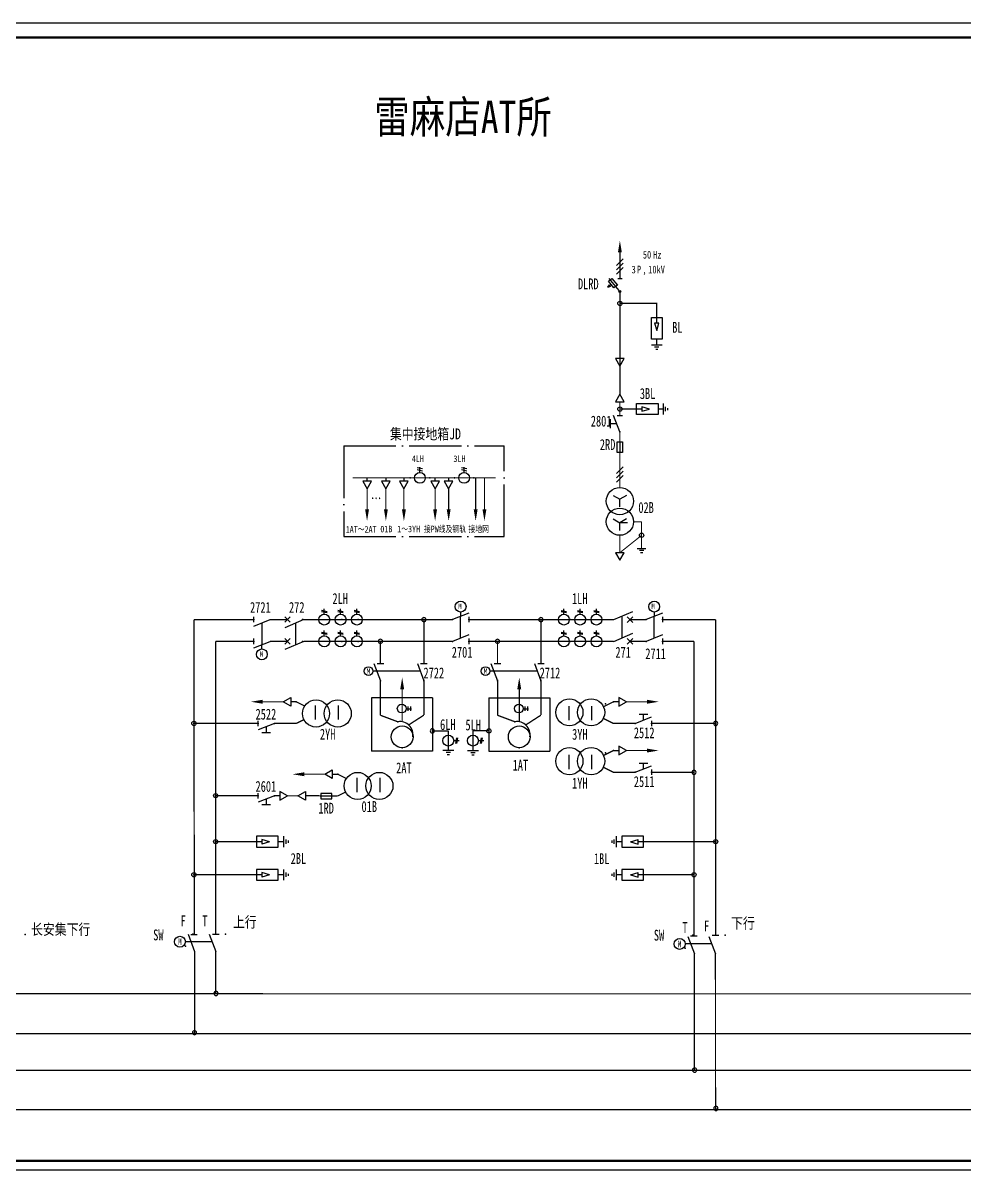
# Model space of a CAD drawing. Header units: millimetres. Extents: x 10667 to 23854, y -3427 to -2899.
# Drawn here: x 20638 to 21071, y -3427 to -2899 of the extents above; entities that cross this region are included whole.
import ezdxf
from ezdxf.enums import TextEntityAlignment as Align

# ---------------------------------------------------------------- set-up
doc = ezdxf.new("R2010")
doc.units = ezdxf.units.MM
doc.header["$LTSCALE"] = 10
doc.linetypes.add('ACAD_ISO04W100', pattern=[30, 24, -3, 0, -3])
doc.linetypes.add('DASHED', pattern=[11, 5, 0.5, 5, 0.5])
for name, color, linetype in [('3', 3, 'Continuous'), ('4', 1, 'Continuous'), ('BBLOCK', 2, 'DASHED'), ('BLOCK', 3, 'Continuous'), ('BOX', 7, 'Continuous'), ('DASHED', 6, 'Continuous'), ('DLINE', 1, 'Continuous'), ('LINE', 7, 'Continuous'), ('PLINE', 1, 'Continuous'), ('TEXT', 2, 'Continuous'), ('设    备', 3, 'Continuous'), ('设备编号', 2, 'Continuous'), ('连 接 线', 1, 'Continuous')]:
    doc.layers.add(name, color=color, linetype=linetype)
doc.styles.add('HZ', font='SimSun.ttf', dxfattribs={"width": 0.7})
doc.styles.add('ITALIC', font='NSimSun.ttf', dxfattribs={"width": 0.7})
doc.styles.add('JH1', font='NSimSun.ttf', dxfattribs={"width": 0.8})
doc.styles.add('ROMNAS', font='NSimSun.ttf', dxfattribs={"width": 0.7})

# ---------------------------------------------------------------- blocks, each defined once
blk = doc.blocks.new('$RDQX')
for p, q in [((-1.25, 2.5), (1.25, 2.5)), ((-1.25, -2.5), (-1.25, 2.5)), ((1.25, 2.5), (1.25, -2.5)), ((1.25, -2.5), (-1.25, -2.5))]:
    blk.add_line(p, q)
at = {"layer": 'DLINE', "const_width": 0.6}
blk.add_lwpolyline([(0, 2.5), (0, -2.5)], dxfattribs=at)
at = {"layer": 'DLINE'}
for p in [(0, 2.5), (0, -2.5)]:
    blk.add_point(p, dxfattribs=at)
at = {"style": 'HZ', "width": 0.76}
blk.add_attdef('序号', (1.71, -2.68), '', height=4, dxfattribs=at)
at = {"style": 'HZ', "width": 0.76, "flags": 1}
for tag, p in [('符号', (1.59, -7.12)), ('名称', (1.59, -11.42)), ('规格', (1.59, -20.01)), ('型号', (1.59, -15.71)), ('单位', (1.59, -24.45)), ('数量', (1.84, -28.88))]:
    blk.add_attdef(tag, p, '', height=4, dxfattribs=at)
blk = doc.blocks.new('$JT')
at = {"color": 3}
blk.add_lwpolyline([(0, 0, 1.8, 0, 0), (0, 5.41, 0, 0, 0)], format="xyseb", dxfattribs=at)
blk = doc.blocks.new('$$LHX')
for p, q in [((3.79, 1.25), (3.29, -1.25)), ((4.29, 1.25), (3.79, -1.25)), ((2.5, 0), (5, 0))]:
    blk.add_line(p, q)
blk.add_circle((0, 0), 2.5)
blk = doc.blocks.new('$$POINT', base_point=(176.43, 371.44))
blk.add_point((176.43, 371.44))
blk = doc.blocks.new('$$DD', base_point=(181.79, 368.35))
at = {"layer": 'BLOCK', "color": 2}
blk.add_circle((181.79, 368.35), 0.971, dxfattribs=at)
at = {"xscale": 1.428571, "yscale": 1.428571, "zscale": 1.428571}
for rotation in [270, 180, 90]:
    blk.add_blockref('$$POINT', (181.79, 368.35), dxfattribs=dict(at, rotation=rotation))
blk.add_blockref('$$POINT', (181.79, 368.35), dxfattribs=at)
blk = doc.blocks.new('$BLQX')
for p, q in [((-2.5, -10), (-2.5, 0)), ((-2.5, 0), (2.5, 0)), ((2.5, 0), (2.5, -10)), ((0, -6), (-1.08, -2.46)), ((-1.07, -2.5), (1.08, -2.5)), ((0, -6), (1.08, -2.46)), ((2.5, -10), (-2.5, -10)), ((-2.5, -12.5), (2.5, -12.5)), ((-1, -13.5), (1, -13.5)), ((-0.5, -14.5), (0.5, -14.5))]:
    blk.add_line(p, q)
at = {"layer": 'DLINE', "const_width": 0.6}
for points in [[(0, -2.5), (0, 0)], [(0, -10), (0, -12.5)]]:
    blk.add_lwpolyline(points, dxfattribs=at)
at = {"style": 'HZ', "width": 0.76, "flags": 1}
for tag, p in [('符号', (3.73, -14.77)), ('名称', (3.73, -19.07)), ('型号', (3.73, -23.36)), ('规格', (3.73, -27.66)), ('单位', (3.73, -32.1)), ('数量', (3.99, -36.53))]:
    blk.add_attdef(tag, p, '', height=4, dxfattribs=at)
at = {"style": 'HZ', "width": 0.76}
blk.add_attdef('序号', (3.86, -10.33), '', height=4, dxfattribs=at)
blk = doc.blocks.new('$ZOBYQX')
blk.add_circle((0, 0), 5)
blk.add_arc((-1, 1), 6, 350.5377, 99.4623)
for p in [(-1.99, 6.92), (0, -5)]:
    blk.add_point(p)
at = {"style": 'HZ', "width": 0.76}
blk.add_attdef('序号', (5.33, -2.35), '', height=4, dxfattribs=at)
at = {"style": 'HZ', "width": 0.76, "flags": 1}
for tag, p in [('符号', (5.21, -6.8)), ('名称', (5.21, -11.09)), ('规格', (5.21, -19.68)), ('型号', (5.21, -15.39)), ('单位', (5.21, -24.12)), ('数量', (5.46, -28.55))]:
    blk.add_attdef(tag, p, '', height=4, dxfattribs=at)

msp = doc.modelspace()

# ---------------------------------------------------------------- linework, layer by layer
for p, q in [((20908.17, -3085.24), (20908.17, -3081.24)), ((20910.93, -3083.24), (20908.17, -3083.24)), ((20912.43, -3086.99), (20909.43, -3079.49)), ((20911.18, -3079.49), (20913.68, -3079.49)), ((20743.83, -3174.69), (20743.83, -3172.19)), ((20743.83, -3176.44), (20751.33, -3173.44)), ((20758.14, -3172.19), (20760.64, -3174.69)), ((20758.14, -3174.69), (20760.64, -3172.19)), ((20766.89, -3173.44), (20758.14, -3177.19)), ((20842.83, -3170.44), (20835.33, -3173.44)), ((20839.08, -3169.94), (20839.08, -3171.94)), ((20839.08, -3181.94), (20839.08, -3171.94)), ((20842.83, -3172.19), (20842.83, -3174.69)), ((20909.58, -3173.46), (20918.33, -3169.71)), ((20918.33, -3174.71), (20915.83, -3172.21)), ((20918.33, -3172.21), (20915.83, -3174.71)), ((20931.99, -3170.44), (20924.49, -3173.44)), ((20928.24, -3169.94), (20928.24, -3171.94)), ((20928.24, -3181.94), (20928.24, -3171.94)), ((20931.99, -3172.19), (20931.99, -3174.69)), ((20747.58, -3174.94), (20747.58, -3184.94)), ((20743.83, -3184.69), (20743.83, -3182.19)), ((20743.83, -3186.44), (20751.33, -3183.44)), ((20758.14, -3184.69), (20760.64, -3182.19)), ((20758.14, -3182.19), (20760.64, -3184.69)), ((20766.89, -3183.44), (20758.14, -3187.19)), ((20842.83, -3180.44), (20835.33, -3183.44)), ((20842.83, -3182.19), (20842.83, -3184.69)), ((20909.58, -3183.46), (20918.33, -3179.71)), ((20918.33, -3182.21), (20915.83, -3184.71)), ((20918.33, -3184.71), (20915.83, -3182.21)), ((20931.99, -3180.44), (20924.49, -3183.44)), ((20931.99, -3182.19), (20931.99, -3184.69)), ((20747.58, -3186.94), (20747.58, -3184.94)), ((20813.89, -3214.46), (20816.41, -3214.46)), ((20814.95, -3215.41), (20814.95, -3213.41)), ((20815.95, -3213.41), (20815.95, -3215.41)), ((20867.8, -3214.46), (20870.32, -3214.46)), ((20868.86, -3215.41), (20868.86, -3213.41)), ((20869.86, -3213.41), (20869.86, -3215.41)), ((20745.86, -3222.5), (20745.86, -3220)), ((20919.48, -3221.25), (20926.98, -3218.25)), ((20921.23, -3217), (20925.23, -3217)), ((20923.23, -3219.75), (20923.23, -3217)), ((20926.98, -3220), (20926.98, -3222.5)), ((20753.36, -3221.25), (20745.86, -3224.25)), ((20751.61, -3225.51), (20747.61, -3225.51)), ((20749.61, -3222.75), (20749.61, -3225.51)), ((20835.9, -3233.67), (20830.9, -3233.67)), ((20834.4, -3234.67), (20832.4, -3234.67)), ((20833.9, -3235.67), (20832.9, -3235.67)), ((20842.26, -3233.67), (20847.26, -3233.67)), ((20843.76, -3234.67), (20845.76, -3234.67)), ((20844.26, -3235.67), (20845.26, -3235.67)), ((20919.48, -3243.72), (20926.98, -3240.72)), ((20921.23, -3239.47), (20925.23, -3239.47)), ((20923.23, -3242.22), (20923.23, -3239.47)), ((20926.98, -3242.47), (20926.98, -3244.97)), ((20745.86, -3255.76), (20745.86, -3253.26)), ((20753.36, -3254.51), (20745.86, -3257.51)), ((20749.61, -3256.01), (20749.61, -3258.76)), ((20751.61, -3258.76), (20747.61, -3258.76))]:
    msp.add_line(p, q)
at = {"color": 7}
for p, q in [((20911.18, -3091.57), (20913.68, -3091.57)), ((20911.18, -3096.57), (20911.18, -3091.57)), ((20913.68, -3091.57), (20913.68, -3096.57)), ((20913.68, -3096.57), (20911.18, -3096.57)), ((20819.09, -3103.4), (20821.59, -3103.9)), ((20819.09, -3104.4), (20821.59, -3104.9)), ((20820.34, -3105.69), (20820.34, -3103.19)), ((20839.47, -3103.4), (20841.97, -3103.9)), ((20839.47, -3104.4), (20841.97, -3104.9)), ((20840.72, -3105.69), (20840.72, -3103.19))]:
    msp.add_line(p, q, dxfattribs=at)
at = {"color": 3}
for p, q in [((20820.47, -3197.12), (20798.66, -3197.12)), ((20874.38, -3197.12), (20852.57, -3197.12))]:
    msp.add_line(p, q, dxfattribs=at)
at = {"color": 7, "const_width": 0.5}
for points in [[(20815.84, -3108.19), (20824.84, -3108.19)], [(20836.22, -3108.19), (20845.22, -3108.19)]]:
    msp.add_lwpolyline(points, dxfattribs=at)
at = {"color": 7}
for points in [[(20796.01, -3122.66, 1.8, 0, 0), (20796.01, -3128.07, 0, 0, 0)], [(20804.68, -3122.66, 1.8, 0, 0), (20804.68, -3128.07, 0, 0, 0)], [(20812.98, -3122.66, 1.8, 0, 0), (20812.98, -3128.07, 0, 0, 0)], [(20827.35, -3122.66, 1.8, 0, 0), (20827.35, -3128.07, 0, 0, 0)], [(20833.58, -3122.66, 1.8, 0, 0), (20833.58, -3128.07, 0, 0, 0)], [(20846.02, -3122.66, 1.8, 0, 0), (20846.02, -3128.07, 0, 0, 0)], [(20850.06, -3122.66, 1.8, 0, 0), (20850.07, -3128.07, 0, 0, 0)], [(20812.18, -3205.49, 1.8, 0, 0), (20812.18, -3200.08, 0, 0, 0)], [(20866.1, -3205.49, 1.8, 0, 0), (20866.09, -3200.08, 0, 0, 0)]]:
    msp.add_lwpolyline(points, format="xyseb", dxfattribs=at)
at = {"color": 1, "const_width": 0.6}
for points in [[(20812.18, -3205.49), (20812.18, -3220.65)], [(20866.1, -3205.49), (20866.1, -3220.65)], [(20810.18, -3220.48), (20802.18, -3217.48)], [(20815.13, -3221.95), (20822.16, -3217.42)], [(20864.1, -3220.48), (20856.1, -3217.48)], [(20869.04, -3221.95), (20876.07, -3217.42)]]:
    msp.add_lwpolyline(points, dxfattribs=at)
at = {"color": 7}
for centre, radius in [((20820.34, -3108.19), 2.5), ((20840.72, -3108.19), 2.5), ((20912.43, -3118.88), 6.25)]:
    msp.add_circle(centre, radius, dxfattribs=at)
for centre, radius in [((20839.08, -3167.44), 2.5), ((20928.24, -3167.44), 2.5), ((20747.58, -3189.44), 2.5), ((20811.95, -3214.41), 2), ((20865.86, -3214.41), 2)]:
    msp.add_circle(centre, radius)
for p in [(20912.43, -3079.49), (20912.43, -3086.99), (20743.83, -3173.44), (20766.33, -3173.44), (20784.39, -3173.44), (20791.89, -3173.44), (20835.33, -3173.44), (20842.83, -3173.44), (20889.58, -3173.46), (20897.08, -3173.46), (20924.49, -3173.44), (20931.99, -3173.44), (20743.83, -3183.44), (20766.33, -3183.44), (20784.39, -3183.44), (20791.89, -3183.44), (20835.33, -3183.44), (20842.83, -3183.44), (20889.58, -3183.46), (20897.08, -3183.46), (20924.49, -3183.44), (20931.99, -3183.44), (20745.86, -3221.25), (20753.36, -3221.25), (20919.48, -3221.25), (20926.98, -3221.25), (20919.48, -3243.72), (20926.98, -3243.72), (20745.86, -3254.51), (20753.36, -3254.51)]:
    msp.add_point(p)
for p in [(20815.84, -3108.19), (20824.84, -3108.19), (20836.22, -3108.19), (20845.22, -3108.19)]:
    msp.add_point(p, dxfattribs=at)
at = {"color": 4}
for p in [(20802.16, -3193.62), (20822.16, -3193.62), (20856.07, -3193.62), (20876.07, -3193.62), (20802.16, -3201.62), (20822.16, -3201.62), (20856.07, -3201.62), (20876.07, -3201.62)]:
    msp.add_point(p, dxfattribs=at)
at = {"layer": '4', "color": 2}
msp.add_lwpolyline([(10666.54, -2898.77), (23853.86, -2898.77), (23853.86, -3426.84), (10666.54, -3426.84)], close=True, dxfattribs=at)
at = {"layer": 'BBLOCK', "linetype": 'Continuous'}
for p, q in [((20913.33, -3171.85), (20913.33, -3181.85)), ((20763.14, -3185.04), (20763.14, -3175.04))]:
    msp.add_line(p, q, dxfattribs=at)
at = {"layer": 'BLOCK', "color": 7}
for p, q in [((20912.43, -3069.72), (20910.43, -3073.18)), ((20910.43, -3073.18), (20914.43, -3073.18)), ((20914.43, -3073.18), (20912.43, -3069.72)), ((20913.93, -3103.13), (20910.93, -3106.13)), ((20794.01, -3109.69), (20796.01, -3113.16)), ((20798.01, -3109.69), (20794.01, -3109.69)), ((20796.01, -3113.16), (20798.01, -3109.69)), ((20802.68, -3109.69), (20804.68, -3113.16)), ((20806.68, -3109.69), (20802.68, -3109.69)), ((20804.68, -3113.16), (20806.68, -3109.69)), ((20814.98, -3109.69), (20810.98, -3109.69)), ((20810.98, -3109.69), (20812.98, -3113.16)), ((20812.98, -3113.16), (20814.98, -3109.69)), ((20825.35, -3109.69), (20827.35, -3113.16)), ((20829.35, -3109.69), (20825.35, -3109.69)), ((20827.35, -3113.16), (20829.35, -3109.69)), ((20831.58, -3109.69), (20833.58, -3113.16)), ((20835.58, -3109.69), (20831.58, -3109.69)), ((20833.58, -3113.16), (20835.58, -3109.69)), ((20913.93, -3105.13), (20910.93, -3108.13)), ((20913.93, -3107.13), (20910.93, -3110.13)), ((20920.43, -3140.63), (20924.43, -3140.63)), ((20923.43, -3141.63), (20921.43, -3141.63)), ((20914.43, -3142.63), (20910.43, -3142.63)), ((20910.43, -3142.63), (20912.43, -3146.1)), ((20912.43, -3146.1), (20914.43, -3142.63)), ((20922.93, -3142.63), (20921.93, -3142.63))]:
    msp.add_line(p, q, dxfattribs=at)
at = {"layer": 'BLOCK'}
for p, q in [((20799.16, -3193.62), (20802.16, -3201.62)), ((20800.66, -3193.62), (20803.66, -3193.62)), ((20819.16, -3193.62), (20822.16, -3201.62)), ((20820.66, -3193.62), (20823.66, -3193.62)), ((20853.07, -3193.62), (20856.07, -3201.62)), ((20854.57, -3193.62), (20857.57, -3193.62)), ((20873.07, -3193.62), (20876.07, -3201.62)), ((20874.57, -3193.62), (20877.57, -3193.62)), ((20772.31, -3219.49), (20772.31, -3212.99)), ((20782.81, -3219.49), (20782.81, -3212.99)), ((20888.88, -3213.28), (20888.88, -3219.78)), ((20899.38, -3213.28), (20899.38, -3219.78)), ((20888.88, -3235.75), (20888.88, -3242.25)), ((20899.38, -3235.75), (20899.38, -3242.25)), ((20791.47, -3252.85), (20791.47, -3246.35)), ((20801.97, -3252.85), (20801.97, -3246.35))]:
    msp.add_line(p, q, dxfattribs=at)
at = {"layer": 'BLOCK', "linetype": 'DASHED'}
for p, q in [((20826.07, -3209.38), (20798.02, -3209.38)), ((20798.02, -3209.38), (20798.02, -3234.04)), ((20826.07, -3209.38), (20826.07, -3234.04)), ((20852.1, -3209.38), (20852.1, -3234.04)), ((20852.1, -3209.38), (20880.14, -3209.38)), ((20880.14, -3209.38), (20880.14, -3234.04)), ((20826.07, -3234.04), (20798.02, -3234.04)), ((20852.1, -3234.04), (20880.14, -3234.04))]:
    msp.add_line(p, q, dxfattribs=at)
at = {"layer": 'BLOCK', "color": 5}
for p, q in [((20826.07, -3224.66), (20831.22, -3224.66)), ((20831.22, -3224.66), (20833.4, -3224.66)), ((20833.4, -3224.66), (20833.4, -3233.67)), ((20844.76, -3224.66), (20844.76, -3233.67)), ((20846.95, -3224.66), (20844.76, -3224.66)), ((20852.1, -3224.66), (20846.95, -3224.66))]:
    msp.add_line(p, q, dxfattribs=at)
at = {"layer": 'BLOCK', "color": 7}
for centre, radius in [((20912.43, -3128.38), 6.25), ((20922.43, -3134.63), 1)]:
    msp.add_circle(centre, radius, dxfattribs=at)
at = {"layer": 'BLOCK'}
for centre, radius in [((20796.66, -3197.12), 2), ((20850.57, -3197.12), 2), ((20772.51, -3216.65), 6.25), ((20782.51, -3216.65), 6.25), ((20889.18, -3216.13), 6.25), ((20899.18, -3216.13), 6.25), ((20889.18, -3238.6), 6.25), ((20899.18, -3238.6), 6.25), ((20791.68, -3250.01), 6.25), ((20801.68, -3250.01), 6.25)]:
    msp.add_circle(centre, radius, dxfattribs=at)
at = {"layer": 'BOX', "const_width": 1.05}
msp.add_lwpolyline([(10677.66, -2905.48), (23845.41, -2905.48), (23845.41, -3422.56), (10677.66, -3422.56)], close=True, dxfattribs=at)
at = {"layer": 'DASHED', "color": 7, "linetype": 'DASHED', "ltscale": 0.5, "const_width": 0.5}
for points in [[(20796.01, -3113.16), (20796.01, -3123.16)], [(20804.68, -3113.16), (20804.68, -3123.16)], [(20812.98, -3113.16), (20812.98, -3123.16)]]:
    msp.add_lwpolyline(points, dxfattribs=at)
at = {"layer": 'DLINE', "const_width": 0.6}
for points in [[(20743.83, -3173.44), (20716.28, -3173.44)], [(20716.28, -3173.44), (20716.47, -3318.42)], [(20751.33, -3173.44), (20759.39, -3173.44)], [(20766.89, -3173.44), (20835.33, -3173.44)], [(20822.16, -3193.62), (20822.16, -3173.44)], [(20842.83, -3173.44), (20909.63, -3173.44)], [(20876.07, -3193.62), (20876.07, -3173.44)], [(20917.1, -3173.44), (20924.49, -3173.44)], [(20931.99, -3173.44), (20956.55, -3173.44)], [(20956.55, -3318.67), (20956.55, -3173.44)], [(20743.83, -3183.44), (20726.28, -3183.44)], [(20726.28, -3202.47), (20726.28, -3183.44)], [(20759.39, -3183.44), (20751.33, -3183.44)], [(20766.89, -3183.44), (20835.33, -3183.44)], [(20802.16, -3193.62), (20802.16, -3183.44)], [(20842.83, -3183.44), (20909.63, -3183.44)], [(20856.07, -3193.62), (20856.07, -3183.44)], [(20917.06, -3183.44), (20924.49, -3183.44)], [(20931.99, -3183.44), (20946.55, -3183.44)], [(20946.55, -3252.38), (20946.55, -3183.44)], [(20726.28, -3318.19), (20726.28, -3202.47)], [(20802.18, -3201.07), (20802.18, -3217.48)], [(20822.18, -3201.07), (20822.18, -3213.98)], [(20856.1, -3201.07), (20856.1, -3217.48)], [(20876.1, -3201.07), (20876.1, -3213.98)], [(20802.18, -3213.28), (20802.18, -3217.32)], [(20822.18, -3213.28), (20822.18, -3217.32)], [(20856.1, -3213.28), (20856.1, -3217.32)], [(20876.1, -3213.28), (20876.1, -3217.32)], [(20745.86, -3221.25), (20716.28, -3221.25)], [(20763.36, -3221.25), (20753.36, -3221.25)], [(20909.48, -3221.25), (20919.48, -3221.25)], [(20926.98, -3221.25), (20956.55, -3221.25)], [(20909.48, -3243.72), (20919.48, -3243.72)], [(20926.98, -3243.72), (20946.55, -3243.72)], [(20946.55, -3318.99), (20946.55, -3252.38)], [(20745.86, -3254.51), (20726.28, -3254.51)], [(20782.52, -3254.62), (20767.63, -3254.51)], [(20745.11, -3275.67), (20726.28, -3275.67)], [(20923.32, -3275.67), (20956.55, -3275.67)], [(20745.11, -3290.92), (20716.28, -3290.92)], [(20923.32, -3290.92), (20946.55, -3290.92)]]:
    msp.add_lwpolyline(points, dxfattribs=at)
at = {"layer": 'LINE', "color": 7, "linetype": 'DASHED'}
for p, q in [((20913.93, -3007.39), (20910.93, -3010.39)), ((20913.93, -3009.39), (20910.93, -3012.39)), ((20913.93, -3011.39), (20910.93, -3014.39)), ((20926.92, -3034.4), (20931.92, -3034.4)), ((20926.92, -3044.4), (20926.92, -3034.4)), ((20931.92, -3034.4), (20931.92, -3044.4)), ((20930.42, -3036.9), (20928.42, -3036.9)), ((20928.42, -3036.9), (20929.42, -3040.4)), ((20929.42, -3040.4), (20930.42, -3036.9)), ((20931.92, -3044.4), (20926.92, -3044.4)), ((20926.92, -3046.9), (20931.92, -3046.9)), ((20928.42, -3047.9), (20930.42, -3047.9)), ((20928.92, -3048.9), (20929.92, -3048.9)), ((20914.43, -3053.29), (20910.43, -3053.29)), ((20910.43, -3053.29), (20912.43, -3056.76)), ((20912.43, -3056.76), (20914.43, -3053.29))]:
    msp.add_line(p, q, dxfattribs=at)
at = {"layer": 'LINE', "color": 7, "linetype": 'ACAD_ISO04W100', "ltscale": 0.1}
for p, q in [((20785.33, -3093.51), (20859.11, -3093.51)), ((20785.33, -3093.51), (20785.33, -3135.2)), ((20859.11, -3135.2), (20859.11, -3093.51)), ((20785.33, -3135.2), (20859.11, -3135.2))]:
    msp.add_line(p, q, dxfattribs=at)
at = {"layer": 'LINE', "color": 7, "linetype": 'DASHED'}
msp.add_lwpolyline([(20912.43, -3004.39, 1.8, 0, 0), (20912.43, -2998.98, 0, 0, 0)], format="xyseb", dxfattribs=at)
at = {"layer": 'LINE', "color": 7, "linetype": 'DASHED', "const_width": 0.6}
for points in [[(20912.43, -3003.89), (20912.43, -3016.39)], [(20912.43, -3022.39), (20912.43, -3028.89)], [(20912.43, -3027.89), (20929.43, -3027.89), (20929.43, -3034.39)], [(20912.43, -3028.89), (20912.43, -3069.68)], [(20929.42, -3036.9), (20929.42, -3034.4)], [(20929.42, -3044.4), (20929.42, -3046.9)]]:
    msp.add_lwpolyline(points, dxfattribs=at)
at = {"layer": 'LINE', "color": 7, "linetype": 'DASHED'}
msp.add_circle((20912.43, -3027.89), 1, dxfattribs=at)
at = {"layer": 'PLINE', "color": 7}
msp.add_line((20833.58, -3108.19), (20833.58, -3109.69), dxfattribs=at)
at = {"layer": 'PLINE', "color": 5}
for p, q in [((20421.75, -3345.54), (20748.01, -3345.54)), ((20667.17, -3345.55), (21152.29, -3345.71)), ((20421.55, -3363.93), (20746.61, -3363.93)), ((20666.05, -3363.93), (21357.02, -3363.93)), ((20422.75, -3380.79), (20748.59, -3380.79)), ((20668.37, -3380.79), (21341.6, -3380.79)), ((20421.56, -3398.94), (20743.81, -3398.94)), ((20663.58, -3398.94), (21341.37, -3398.94))]:
    msp.add_line(p, q, dxfattribs=at)
at = {"layer": 'PLINE', "color": 7}
for points, const_width in [([(20912.43, -3073.18), (20912.43, -3079.49)], 0.5), ([(20912.43, -3086.99), (20912.43, -3112.63)], 0.5), ([(20912.43, -3091.57), (20912.43, -3096.57)], 0.6), ([(20789.38, -3108.19), (20855.16, -3108.19)], 0.5), ([(20796.01, -3108.19), (20796.01, -3109.69)], 0.6), ([(20804.68, -3108.19), (20804.68, -3109.69)], 0.6), ([(20812.98, -3108.19), (20812.98, -3109.69)], 0.6), ([(20827.35, -3108.19), (20827.35, -3109.69)], 0.6), ([(20846.02, -3108.05), (20846.02, -3122.66)], 0.5), ([(20850.06, -3108.05), (20850.06, -3122.66)], 0.5), ([(20827.35, -3113.16), (20827.35, -3123.16)], 0.5), ([(20833.58, -3113.16), (20833.58, -3123.16)], 0.5), ([(20918.68, -3128.38), (20922.43, -3128.38)], 0.5), ([(20922.43, -3128.38), (20922.43, -3134.63)], 0.5), ([(20912.43, -3134.63), (20912.43, -3142.63)], 0.5), ([(20922.43, -3134.63), (20912.43, -3142.63)], 0.5), ([(20922.43, -3134.63), (20922.43, -3140.63)], 0.5)]:
    msp.add_lwpolyline(points, dxfattribs=dict(at, const_width=const_width))
at = {"layer": 'PLINE', "const_width": 0.6}
for points in [[(20716.58, -3326.09), (20716.6, -3363.79)], [(20726.34, -3326.2), (20726.35, -3345.32)], [(20946.69, -3327.13), (20946.71, -3380.63)], [(20956.44, -3327.24), (20956.46, -3398.45)]]:
    msp.add_lwpolyline(points, dxfattribs=at)
at = {"layer": 'PLINE', "color": 7}
for p in [(20912.43, -3091.57), (20912.43, -3096.57)]:
    msp.add_point(p, dxfattribs=at)
at = {"layer": '设    备', "color": 3}
for p, q in [((20908.44, -3019.2), (20906.89, -3020.47)), ((20906.89, -3020.47), (20907.67, -3019.27)), ((20906.89, -3020.47), (20908.22, -3019.94)), ((20907.17, -3017.66), (20908.71, -3016.39)), ((20909.71, -3020.75), (20907.17, -3017.66)), ((20912.11, -3022.01), (20907.43, -3016.39)), ((20908.71, -3016.39), (20911.25, -3019.48)), ((20911.25, -3019.48), (20909.71, -3020.75)), ((20911.43, -3016.39), (20913.43, -3016.39)), ((20920, -3079.03), (20920, -3074.03)), ((20920, -3074.03), (20930, -3074.03)), ((20922.5, -3075.53), (20922.5, -3077.53)), ((20926, -3076.53), (20922.5, -3075.53)), ((20922.5, -3077.53), (20926, -3076.53)), ((20930, -3074.03), (20930, -3079.03)), ((20932.5, -3079.03), (20932.5, -3074.03)), ((20933.5, -3077.53), (20933.5, -3075.53)), ((20934.5, -3077.03), (20934.5, -3076.03)), ((20930, -3079.03), (20920, -3079.03)), ((20724.61, -3321.72), (20712.34, -3321.72)), ((20954.72, -3322.75), (20942.45, -3322.75))]:
    msp.add_line(p, q, dxfattribs=at)
at = {"layer": '设    备', "color": 7}
for p, q in [((20909.4, -3116.27), (20912.43, -3118.02)), ((20915.46, -3116.27), (20912.43, -3118.02)), ((20912.43, -3121.52), (20912.43, -3118.02)), ((20909.4, -3127.1), (20912.43, -3128.85)), ((20915.46, -3127.1), (20912.43, -3128.85)), ((20915.93, -3128.85), (20912.43, -3128.85)), ((20912.43, -3132.35), (20912.43, -3128.85))]:
    msp.add_line(p, q, dxfattribs=at)
at = {"layer": '设    备'}
for p, q in [((20713.6, -3318.22), (20716.6, -3326.22)), ((20714.84, -3318.42), (20717.84, -3318.42)), ((20723.34, -3318.22), (20726.34, -3326.22)), ((20724.84, -3318.22), (20727.84, -3318.22)), ((20943.71, -3319.25), (20946.71, -3327.25)), ((20944.95, -3318.97), (20947.95, -3318.97)), ((20953.45, -3319.25), (20956.45, -3327.25)), ((20954.95, -3318.76), (20957.95, -3318.76))]:
    msp.add_line(p, q, dxfattribs=at)
at = {"layer": '设    备', "color": 3, "const_width": 0.6}
for points in [[(20922.5, -3076.53), (20920, -3076.53)], [(20930, -3076.53), (20932.5, -3076.53)]]:
    msp.add_lwpolyline(points, dxfattribs=at)
at = {"layer": '设    备'}
for centre, radius in [((20912.43, -3022.39), 0.5), ((20709.84, -3321.72), 2.5), ((20939.95, -3322.75), 2.5)]:
    msp.add_circle(centre, radius, dxfattribs=at)
at = {"layer": '设    备', "color": 3}
for p in [(20905.73, -3212.28), (20905.73, -3234.75)]:
    msp.add_point(p, dxfattribs=at)
at = {"layer": '设    备'}
for p in [(20638.55, -3318.38), (20715.84, -3318.22), (20730.84, -3318.22), (20945.95, -3318.76), (20960.95, -3318.76)]:
    msp.add_point(p, dxfattribs=at)
at = {"layer": '设    备', "color": 4}
for p in [(20712.34, -3323.71), (20942.45, -3324.74)]:
    msp.add_point(p, dxfattribs=at)
at = {"layer": '连 接 线', "color": 3}
for p, q in [((20757.39, -3211.25), (20760.86, -3209.25)), ((20760.86, -3209.25), (20760.86, -3213.25)), ((20915.44, -3211.25), (20911.98, -3209.25)), ((20911.98, -3209.25), (20911.98, -3213.25)), ((20760.86, -3213.25), (20757.39, -3211.25)), ((20911.98, -3213.25), (20915.44, -3211.25)), ((20911.98, -3231.72), (20911.98, -3235.72)), ((20915.44, -3233.72), (20911.98, -3231.72)), ((20911.98, -3235.72), (20915.44, -3233.72)), ((20776.56, -3244.62), (20780.02, -3242.62)), ((20780.02, -3246.62), (20776.56, -3244.62)), ((20780.02, -3242.62), (20780.02, -3246.62)), ((20759.32, -3254.51), (20755.86, -3252.51)), ((20755.86, -3252.51), (20755.86, -3256.51)), ((20764.17, -3254.51), (20767.63, -3252.51)), ((20767.63, -3252.51), (20767.63, -3256.51)), ((20755.86, -3256.51), (20759.32, -3254.51)), ((20767.63, -3256.51), (20764.17, -3254.51))]:
    msp.add_line(p, q, dxfattribs=at)
at = {"layer": '连 接 线', "const_width": 0.6}
for points in [[(20912.43, -3076.52), (20919.99, -3076.52)], [(20763.36, -3211.25), (20760.86, -3211.25)], [(20909.48, -3211.25), (20911.98, -3211.25)], [(20909.48, -3233.72), (20911.98, -3233.72)], [(20782.52, -3244.62), (20780.02, -3244.62)], [(20753.36, -3254.51), (20755.86, -3254.51)]]:
    msp.add_lwpolyline(points, dxfattribs=at)
at = {"layer": '连 接 线', "color": 6, "linetype": 'DASHED', "ltscale": 0.5, "const_width": 0.5}
for points in [[(20757.39, -3211.25), (20747.39, -3211.25)], [(20915.44, -3211.25), (20925.44, -3211.25)], [(20915.44, -3233.72), (20925.44, -3233.72)], [(20776.56, -3244.62), (20766.56, -3244.62)], [(20759.32, -3254.51), (20764.17, -3254.51)]]:
    msp.add_lwpolyline(points, dxfattribs=at)
at = {"layer": '连 接 线', "color": 3, "const_width": 0.6}
for points in [[(20763.36, -3211.25), (20767.29, -3213.22)], [(20909.48, -3211.25), (20904.88, -3213.56)], [(20763.36, -3221.25), (20766.94, -3219.47)], [(20909.48, -3221.25), (20904.78, -3218.9)], [(20909.48, -3233.72), (20904.88, -3236.02)], [(20909.48, -3243.72), (20904.78, -3241.37)], [(20782.52, -3244.62), (20786.45, -3246.58)], [(20782.52, -3254.62), (20786.1, -3252.83)]]:
    msp.add_lwpolyline(points, dxfattribs=at)
at = {"layer": '连 接 线', "color": 3}
msp.add_circle((20912.43, -3076.52), 1, dxfattribs=at)
for p in [(20763.36, -3211.25), (20909.48, -3211.25), (20909.48, -3233.72), (20782.52, -3244.62)]:
    msp.add_point(p, dxfattribs=at)

# ---------------------------------------------------------------- block references
at = {"layer": 'BLOCK'}
for name, p, rotation in [('$$LHX', (20776.33, -3173.44), 90), ('$$LHX', (20783.83, -3173.44), 90), ('$$LHX', (20791.33, -3173.44), 90), ('$$LHX', (20886.63, -3173.46), 90), ('$$LHX', (20894.13, -3173.46), 90), ('$$LHX', (20901.63, -3173.46), 90), ('$$LHX', (20776.33, -3183.44), 90), ('$$LHX', (20783.83, -3183.44), 90), ('$$LHX', (20791.33, -3183.44), 90), ('$$LHX', (20886.63, -3183.46), 90), ('$$LHX', (20894.13, -3183.46), 90), ('$$LHX', (20901.63, -3183.46), 90), ('$$DD', (20716.28, -3221.25), 270), ('$ZOBYQX', (20812.17, -3227.4), 359.9999985530559), ('$ZOBYQX', (20866.08, -3227.4), 359.9999985530559), ('$$DD', (20852.1, -3224.66), 1.446944142789794e-06), ('$$DD', (20726.28, -3254.51), 270), ('$$DD', (20726.28, -3275.67), 90.00000128191111), ('$$DD', (20956.55, -3275.67), 270), ('$$DD', (20716.28, -3290.92), 90.00000128191111), ('$$DD', (20946.55, -3290.92), 270)]:
    msp.add_blockref(name, p, dxfattribs=dict(at, rotation=rotation))
at = {"layer": 'BLOCK', "xscale": -1}
for name, p, rotation in [('$$DD', (20822.16, -3173.44), 359.9999985530559), ('$$DD', (20876.07, -3173.44), 359.9999985530559), ('$$DD', (20802.16, -3183.44), 359.9999985530559), ('$$DD', (20856.07, -3183.44), 359.9999985530559), ('$$DD', (20956.55, -3221.25), 90), ('$$DD', (20826.07, -3224.66), 359.9999985530559), ('$$DD', (20946.55, -3243.72), 90), ('$RDQX', (20777.26, -3254.72), 90), ('$BLQX', (20745.11, -3275.67), 89.99999871808885), ('$BLQX', (20923.32, -3275.67), 270), ('$BLQX', (20745.11, -3290.92), 89.99999871808885), ('$BLQX', (20923.32, -3290.92), 270)]:
    msp.add_blockref(name, p, dxfattribs=dict(at, rotation=rotation))
at = {"layer": 'BLOCK'}
for p in [(20833.4, -3229.16), (20844.76, -3229.16)]:
    msp.add_blockref('$$LHX', p, dxfattribs=at)
at = {"layer": 'BLOCK', "color": 5, "xscale": -1, "rotation": 359.9999985530559}
for p in [(20726.47, -3345.53), (20716.56, -3363.58), (20946.83, -3380.81), (20956.62, -3398.48)]:
    msp.add_blockref('$$DD', p, dxfattribs=at)
at = {"layer": '连 接 线', "color": 3, "rotation": 90}
for p in [(20747.89, -3211.25), (20767.06, -3244.62)]:
    msp.add_blockref('$JT', p, dxfattribs=at)
at = {"layer": '连 接 线', "color": 3, "xscale": -1, "rotation": 270}
for p in [(20924.94, -3211.25), (20924.94, -3233.72)]:
    msp.add_blockref('$JT', p, dxfattribs=at)

# ---------------------------------------------------------------- texts
at = {"layer": '3', "linetype": 'DASHED', "width": 0.8}
for s, height, style, p in [('雷麻店AT所', 15, 'JH1', (20840.2, -2949.5)), ('集中接地箱JD', 5, 'ROMNAS', (20822.89, -3090.45))]:
    msp.add_text(s, height=height, dxfattribs=dict(at, style=style)).set_placement(p, align=Align.CENTER)
at = {"layer": '3', "color": 3, "style": 'ITALIC', "width": 0.7}
for s, p in [('50', (20923, -3007.23)), ('Hz', (20927.72, -3007.23)), ('3', (20917.83, -3014.03)), ('P', (20920.28, -3014.03)), ('10kV', (20925.48, -3014.03))]:
    msp.add_text(s, height=3.5, dxfattribs=at).set_placement(p)
at = {"layer": '3', "color": 7, "style": 'ITALIC', "width": 0.7}
msp.add_text(',', height=3.5, dxfattribs=at).set_placement((20922.81, -3014.03))
at = {"layer": '3', "linetype": 'DASHED', "style": 'ROMNAS', "width": 0.8}
for s, p in [('上行', (20734.27, -3315.15)), ('下行', (20963.64, -3315.69)), ('长安集下行', (20641.31, -3318.55))]:
    msp.add_text(s, height=5, dxfattribs=at).set_placement(p)
at = {"layer": 'BLOCK'}
for p in [(20796.66, -3197.12), (20850.57, -3197.12)]:
    msp.add_text('M', height=2.5, dxfattribs=at).set_placement(p, align=Align.MIDDLE)
at = {"layer": 'TEXT', "color": 7, "style": 'HZ', "width": 0.75}
for s, p in [('4LH', (20816.64, -3100.87)), ('3LH', (20835.81, -3100.87))]:
    msp.add_text(s, height=3, dxfattribs=at).set_placement(p)
at = {"layer": 'TEXT', "color": 7, "style": 'HZ'}
for s, height, width, p in [('…', 5, 0.7, (20800.18, -3120.16)), ('1AT～2AT', 3, 0.75, (20793.29, -3133.35)), ('01B', 3, 0.75, (20804.88, -3133.22)), ('1～3YH', 3, 0.75, (20815.16, -3133.22)), ('接PW线及钢轨', 3, 0.75, (20831.9, -3133.22)), ('接地网', 3, 0.75, (20847.45, -3133.23))]:
    msp.add_text(s, height=height, dxfattribs=dict(at, width=width)).set_placement(p, align=Align.CENTER)
at = {"layer": 'TEXT', "style": 'HZ', "width": 0.76}
for p in [(20837.97, -3168.55), (20926.96, -3168.55), (20746.55, -3190.55)]:
    msp.add_text('M', height=2.5, dxfattribs=at).set_placement(p)
at = {"layer": '设    备', "style": 'HZ', "width": 0.62}
for p in [(20709.84, -3321.72), (20939.95, -3322.75)]:
    msp.add_text('M', height=3, dxfattribs=at).set_placement(p, align=Align.MIDDLE)
at = {"layer": '设备编号', "color": 6, "style": 'HZ', "width": 0.7}
for s, p in [('DLRD', (20893.12, -3021.39)), ('3BL', (20921.61, -3071.88)), ('2801', (20899.03, -3084.55)), ('2RD', (20903.2, -3095.35)), ('02B', (20920.93, -3124.35)), ('SW', (20697.54, -3321.09)), ('SW', (20928.07, -3321.23))]:
    msp.add_text(s, height=5, dxfattribs=at).set_placement(p)
msp.add_text('BL', height=5, dxfattribs=at).set_placement((20941.26, -3041.39), align=Align.RIGHT)
for s, p in [('2LH', (20783.65, -3163.74)), ('1LH', (20893.94, -3163.76)), ('2721', (20746.89, -3167.81)), ('272', (20763.63, -3167.81)), ('2701', (20839.78, -3188.48)), ('271', (20913.93, -3188.48)), ('2711', (20928.89, -3189.13)), ('2722', (20826.75, -3197.96)), ('2712', (20880.23, -3197.96)), ('2522', (20749.42, -3216.99)), ('6LH', (20833.2, -3221.78)), ('5LH', (20844.89, -3221.97)), ('2YH', (20777.86, -3226.18)), ('3YH', (20894, -3226.27)), ('2512', (20923.61, -3225.56)), ('2AT', (20812.98, -3241.67)), ('1AT', (20866.61, -3240.42)), ('1YH', (20894, -3248.74)), ('2511', (20923.61, -3248.03)), ('2601', (20749.42, -3250.25)), ('1RD', (20777.18, -3260.23)), ('01B', (20797.02, -3259.54)), ('2BL', (20764.4, -3283.4)), ('1BL', (20904.04, -3283.47)), ('F', (20711.33, -3312.07)), ('T', (20721.36, -3312.07)), ('T', (20942.4, -3315.18)), ('F', (20952.39, -3314.48))]:
    msp.add_text(s, height=5, dxfattribs=at).set_placement(p, align=Align.MIDDLE)

doc.saveas('drawing.dxf')
